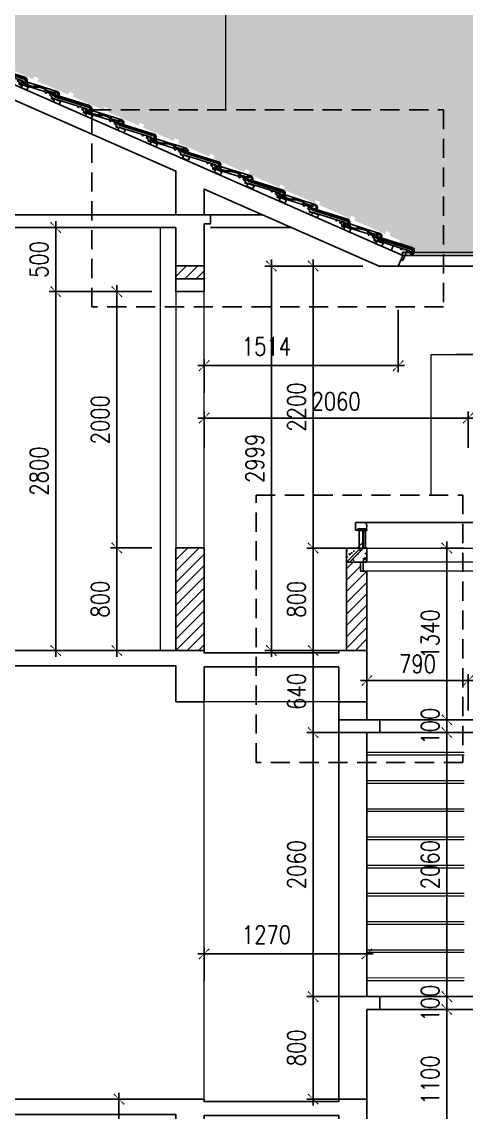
# Model space of a CAD drawing. Header units: millimetres. Extents: x -34806 to 662668, y 63228 to 99452.
# Drawn here: x 453486 to 456954, y 80691 to 89197 of the extents above; entities that cross this region are included whole.
import ezdxf

# ---------------------------------------------------------------- set-up
doc = ezdxf.new("R2010")
doc.units = ezdxf.units.MM
doc.header["$LTSCALE"] = 200
doc.header["$MEASUREMENT"] = 0
doc.header["$PDMODE"] = 3
doc.header["$PDSIZE"] = 50
doc.linetypes.add('DASHED2', pattern=[0.375, 0.25, -0.125])
doc.layers.get('0').update_dxf_attribs({"color": 95, "linetype": 'CONTINUOUS'})
doc.layers.get('DEFPOINTS').update_dxf_attribs({"linetype": 'CONTINUOUS'})
for name, color, linetype in [('DIM', 1, 'CONTINUOUS'), ('NET-THAY', 4, 'CONTINUOUS'), ('Net_Manh', 155, 'CONTINUOUS'), ('NOITHAT', 32, 'CONTINUOUS'), ('NT', 39, 'CONTINUOUS'), ('TPTA-Virtural', 253, 'CONTINUOUS'), ('TUONG', 2, 'CONTINUOUS')]:
    doc.layers.add(name, color=color, linetype=linetype)
doc.layers.add('hatch', color=251, linetype='CONTINUOUS', lineweight=5)
doc.layers.add('thay', color=7, linetype='CONTINUOUS', lineweight=18)
doc.styles.add('RomanS', font='romans.shx', dxfattribs={"width": 0.8})
doc.dimstyles.new('D1', dxfattribs={"dimtxt": 140, "dimasz": 80, "dimexe": 50, "dimexo": 0, "dimgap": 60, "dimtad": 1, "dimdec": 0, "dimzin": 0, "dimdsep": 46, "dimtxsty": 'RomanS', "dimblk1": 'ARCHTICK', "dimblk2": 'ARCHTICK', "dimsah": 1, "dimcen": 100, "dimdle": 50, "dimclrt": 7, "dimadec": 0, "dimazin": 0, "dimtfac": 0.005, "dimtdec": 0, "dimtix": 1, "dimtofl": 0, "dimtmove": 2, "dimatfit": 3, "dimldrblk": 'ARCHTICK', "dimfxl": 1, "dimtvp": 0.8, "dimtolj": 1, "dimtzin": 0, "dimarcsym": 0})
pattern_1 = [(45, (27762.84, -280937.32), (-44.194174, 44.194174), [])]

# ---------------------------------------------------------------- blocks, each defined once
blk = doc.blocks.new('_ArchTick')
at = {"layer": 'DIM', "color": 150}
blk.add_lwpolyline([(0.5, 0.5, 0.133, 0, 0), (0, 0, 0, 0.133, 0), (-0.5, -0.5, 0.133, 0.133, 0)], format="xyseb", dxfattribs=at)
blk = doc.blocks.new('*D663')
at = {"layer": 'DEFPOINTS', "color": 0}
for p in [(455759.4, 85091.8), (456179.1, 85091.8), (456179.1, 84292.3)]:
    blk.add_point(p, dxfattribs=at)
at = {"layer": 'DIM', "color": 0, "lineweight": -2}
for p, q in [((456179.1, 85091.8), (455709.4, 85091.8)), ((455759.4, 84242.3), (455759.4, 85141.8)), ((456179.1, 84292.3), (455709.4, 84292.3))]:
    blk.add_line(p, q, dxfattribs=at)
at = {"layer": 'DIM', "color": 0, "lineweight": -2, "xscale": 80, "yscale": 80, "zscale": 80}
for p, rotation in [((455759.4, 85091.8), 90), ((455759.4, 84292.3), 270)]:
    blk.add_blockref('_ArchTick', p, dxfattribs=dict(at, rotation=rotation))
at = {"layer": 'DIM', "color": 7, "insert": (455629.4, 84692), "char_height": 140, "attachment_point": 5, "rotation": 90, "style": 'RomanS'}
blk.add_mtext('\\A1;800', dxfattribs=at)
blk = doc.blocks.new('*D664')
at = {"layer": 'DEFPOINTS', "color": 0}
for p in [(455759.4, 87291.7), (456059.1, 87291.7), (455959.1, 85091.8)]:
    blk.add_point(p, dxfattribs=at)
at = {"layer": 'DIM', "color": 0, "lineweight": -2}
for p, q in [((456059.1, 87291.7), (455709.4, 87291.7)), ((455759.4, 85041.8), (455759.4, 87341.7)), ((455959.1, 85091.8), (455709.4, 85091.8))]:
    blk.add_line(p, q, dxfattribs=at)
at = {"layer": 'DIM', "color": 0, "lineweight": -2, "xscale": 80, "yscale": 80, "zscale": 80}
for p, rotation in [((455759.4, 87291.7), 90), ((455759.4, 85091.8), 270)]:
    blk.add_blockref('_ArchTick', p, dxfattribs=dict(at, rotation=rotation))
at = {"layer": 'DIM', "color": 7, "insert": (455629.4, 86191.8), "char_height": 140, "attachment_point": 5, "rotation": 90, "style": 'RomanS'}
blk.add_mtext('\\A1;2200', dxfattribs=at)
blk = doc.blocks.new('*D665')
at = {"layer": 'DEFPOINTS', "color": 0}
for p in [(455433.4, 87291.7), (456146.5, 87291.7), (456069.1, 84292.3)]:
    blk.add_point(p, dxfattribs=at)
at = {"layer": 'DIM', "color": 0, "lineweight": -2}
for p, q in [((456146.5, 87291.7), (455383.4, 87291.7)), ((455433.4, 84242.3), (455433.4, 87341.7)), ((456069.1, 84292.3), (455383.4, 84292.3))]:
    blk.add_line(p, q, dxfattribs=at)
at = {"layer": 'DIM', "color": 0, "lineweight": -2, "xscale": 80, "yscale": 80, "zscale": 80}
for p, rotation in [((455433.4, 87291.7), 90), ((455433.4, 84292.3), 270)]:
    blk.add_blockref('_ArchTick', p, dxfattribs=dict(at, rotation=rotation))
at = {"layer": 'DIM', "color": 7, "insert": (455303.4, 85792), "char_height": 140, "attachment_point": 5, "rotation": 90, "style": 'RomanS'}
blk.add_mtext('\\A1;2999', dxfattribs=at)
blk = doc.blocks.new('*D667')
at = {"layer": 'DEFPOINTS', "color": 0}
for p in [(455759.4, 81592.3), (455959.1, 81592.3), (455959.1, 80792.3)]:
    blk.add_point(p, dxfattribs=at)
at = {"layer": 'DIM', "color": 0, "lineweight": -2}
for p, q in [((455959.1, 81592.3), (455709.4, 81592.3)), ((455759.4, 80742.3), (455759.4, 81642.3)), ((455959.1, 80792.3), (455709.4, 80792.3))]:
    blk.add_line(p, q, dxfattribs=at)
at = {"layer": 'DIM', "color": 0, "lineweight": -2, "xscale": 80, "yscale": 80, "zscale": 80}
for p, rotation in [((455759.4, 81592.3), 90), ((455759.4, 80792.3), 270)]:
    blk.add_blockref('_ArchTick', p, dxfattribs=dict(at, rotation=rotation))
at = {"layer": 'DIM', "color": 7, "insert": (455629.4, 81192.3), "char_height": 140, "attachment_point": 5, "rotation": 90, "style": 'RomanS'}
blk.add_mtext('\\A1;800', dxfattribs=at)
blk = doc.blocks.new('*D668')
at = {"layer": 'DEFPOINTS', "color": 0}
for p in [(455759.4, 83652.3), (455959.1, 83652.3), (455959.1, 81592.3)]:
    blk.add_point(p, dxfattribs=at)
at = {"layer": 'DIM', "color": 0, "lineweight": -2}
for p, q in [((455959.1, 83652.3), (455709.4, 83652.3)), ((455759.4, 81542.3), (455759.4, 83702.3)), ((455959.1, 81592.3), (455709.4, 81592.3))]:
    blk.add_line(p, q, dxfattribs=at)
at = {"layer": 'DIM', "color": 0, "lineweight": -2, "xscale": 80, "yscale": 80, "zscale": 80}
for p, rotation in [((455759.4, 83652.3), 90), ((455759.4, 81592.3), 270)]:
    blk.add_blockref('_ArchTick', p, dxfattribs=dict(at, rotation=rotation))
at = {"layer": 'DIM', "color": 7, "insert": (455629.4, 82622.3), "char_height": 140, "attachment_point": 5, "rotation": 90, "style": 'RomanS'}
blk.add_mtext('\\A1;2060', dxfattribs=at)
blk = doc.blocks.new('*D670')
at = {"layer": 'DEFPOINTS', "color": 0}
for p in [(456179.1, 81925.5), (454909.1, 81714.6), (456179.1, 81664.6)]:
    blk.add_point(p, dxfattribs=at)
at = {"layer": 'DIM', "color": 0, "lineweight": -2}
for p, q in [((454859.1, 81925.5), (456229.1, 81925.5)), ((454909.1, 81714.6), (454909.1, 81975.5)), ((456179.1, 81664.6), (456179.1, 81975.5))]:
    blk.add_line(p, q, dxfattribs=at)
at = {"layer": 'DIM', "color": 0, "lineweight": -2, "xscale": 80, "yscale": 80, "zscale": 80, "rotation": 180}
blk.add_blockref('_ArchTick', (454909.1, 81925.5), dxfattribs=at)
at = {"layer": 'DIM', "color": 0, "lineweight": -2, "xscale": 80, "yscale": 80, "zscale": 80}
blk.add_blockref('_ArchTick', (456179.1, 81925.5), dxfattribs=at)
at = {"layer": 'DIM', "color": 7, "insert": (455395.4, 82075.5), "char_height": 140, "attachment_point": 5, "style": 'RomanS'}
blk.add_mtext('\\A1;1270', dxfattribs=at)
blk = doc.blocks.new('*D677')
at = {"layer": 'DEFPOINTS', "color": 0}
for p in [(454501.1, 87092.3), (453750.7, 84292.3), (454501.1, 84292.3)]:
    blk.add_point(p, dxfattribs=at)
at = {"layer": 'DIM', "color": 0, "lineweight": -2}
for p, q in [((453750.7, 87142.3), (453750.7, 84242.3)), ((454501.1, 87092.3), (453700.7, 87092.3)), ((454501.1, 84292.3), (453700.7, 84292.3))]:
    blk.add_line(p, q, dxfattribs=at)
at = {"layer": 'DIM', "color": 0, "lineweight": -2, "xscale": 80, "yscale": 80, "zscale": 80}
for p, rotation in [((453750.7, 87092.3), 90), ((453750.7, 84292.3), 270)]:
    blk.add_blockref('_ArchTick', p, dxfattribs=dict(at, rotation=rotation))
at = {"layer": 'DIM', "color": 7, "insert": (453620.7, 85692.3), "char_height": 140, "attachment_point": 5, "rotation": 90, "style": 'RomanS'}
blk.add_mtext('\\A1;2800', dxfattribs=at)
blk = doc.blocks.new('*D678')
at = {"layer": 'DEFPOINTS', "color": 0}
for p in [(454227.3, 85092.3), (454501.1, 85092.3), (454501.1, 84292.3)]:
    blk.add_point(p, dxfattribs=at)
at = {"layer": 'DIM', "color": 0, "lineweight": -2}
for p, q in [((454501.1, 85092.3), (454177.3, 85092.3)), ((454227.3, 84242.3), (454227.3, 85142.3)), ((454501.1, 84292.3), (454177.3, 84292.3))]:
    blk.add_line(p, q, dxfattribs=at)
at = {"layer": 'DIM', "color": 0, "lineweight": -2, "xscale": 80, "yscale": 80, "zscale": 80}
for p, rotation in [((454227.3, 85092.3), 90), ((454227.3, 84292.3), 270)]:
    blk.add_blockref('_ArchTick', p, dxfattribs=dict(at, rotation=rotation))
at = {"layer": 'DIM', "color": 7, "insert": (454097.3, 84692.3), "char_height": 140, "attachment_point": 5, "rotation": 90, "style": 'RomanS'}
blk.add_mtext('\\A1;800', dxfattribs=at)
blk = doc.blocks.new('*D679')
at = {"layer": 'DEFPOINTS', "color": 0}
for p in [(454227.3, 87092.3), (454501.1, 87092.3), (454501.1, 85092.3)]:
    blk.add_point(p, dxfattribs=at)
at = {"layer": 'DIM', "color": 0, "lineweight": -2}
for p, q in [((454227.3, 85042.3), (454227.3, 87142.3)), ((454501.1, 87092.3), (454177.3, 87092.3)), ((454501.1, 85092.3), (454177.3, 85092.3))]:
    blk.add_line(p, q, dxfattribs=at)
at = {"layer": 'DIM', "color": 0, "lineweight": -2, "xscale": 80, "yscale": 80, "zscale": 80}
for p, rotation in [((454227.3, 87092.3), 90), ((454227.3, 85092.3), 270)]:
    blk.add_blockref('_ArchTick', p, dxfattribs=dict(at, rotation=rotation))
at = {"layer": 'DIM', "color": 7, "insert": (454097.3, 86092.3), "char_height": 140, "attachment_point": 5, "rotation": 90, "style": 'RomanS'}
blk.add_mtext('\\A1;2000', dxfattribs=at)
blk = doc.blocks.new('*D680')
at = {"layer": 'DEFPOINTS', "color": 0}
for p in [(455759.4, 84292.3), (455959.1, 84292.3), (455959.1, 83652.3)]:
    blk.add_point(p, dxfattribs=at)
at = {"layer": 'DIM', "color": 0, "lineweight": -2}
for p, q in [((455759.4, 83602.3), (455759.4, 84342.3)), ((455959.1, 84292.3), (455709.4, 84292.3)), ((455959.1, 83652.3), (455709.4, 83652.3))]:
    blk.add_line(p, q, dxfattribs=at)
at = {"layer": 'DIM', "color": 0, "lineweight": -2, "xscale": 80, "yscale": 80, "zscale": 80}
for p, rotation in [((455759.4, 84292.3), 90), ((455759.4, 83652.3), 270)]:
    blk.add_blockref('_ArchTick', p, dxfattribs=dict(at, rotation=rotation))
at = {"layer": 'DIM', "color": 7, "insert": (455629.4, 83972.3), "char_height": 140, "attachment_point": 5, "rotation": 90, "style": 'RomanS'}
blk.add_mtext('\\A1;640', dxfattribs=at)
blk = doc.blocks.new('*D683')
at = {"layer": 'DEFPOINTS', "color": 0}
for p in [(454244.4, 80792.3), (454749.1, 80792.3), (454749.1, 79892.4)]:
    blk.add_point(p, dxfattribs=at)
at = {"layer": 'DIM', "color": 0, "lineweight": -2}
for p, q in [((454244.4, 79842.4), (454244.4, 80842.3)), ((454749.1, 80792.3), (454194.4, 80792.3)), ((454749.1, 79892.4), (454194.4, 79892.4))]:
    blk.add_line(p, q, dxfattribs=at)
at = {"layer": 'DIM', "color": 0, "lineweight": -2, "xscale": 80, "yscale": 80, "zscale": 80}
for p, rotation in [((454244.4, 80792.3), 90), ((454244.4, 79892.4), 270)]:
    blk.add_blockref('_ArchTick', p, dxfattribs=dict(at, rotation=rotation))
at = {"layer": 'DIM', "color": 7, "insert": (454114.4, 80342.3), "char_height": 140, "attachment_point": 5, "rotation": 90, "style": 'RomanS'}
blk.add_mtext('\\A1;900', dxfattribs=at)
blk = doc.blocks.new('*D690')
at = {"layer": 'DEFPOINTS', "color": 0}
for p in [(456968.8, 84058.2), (456179.1, 83824.9), (456968.8, 83824.9)]:
    blk.add_point(p, dxfattribs=at)
at = {"layer": 'DIM', "color": 0, "lineweight": -2}
for p, q in [((456129.1, 84058.2), (457018.8, 84058.2)), ((456179.1, 83824.9), (456179.1, 84108.2)), ((456968.8, 83824.9), (456968.8, 84108.2))]:
    blk.add_line(p, q, dxfattribs=at)
at = {"layer": 'DIM', "color": 0, "lineweight": -2, "xscale": 80, "yscale": 80, "zscale": 80, "rotation": 180}
blk.add_blockref('_ArchTick', (456179.1, 84058.2), dxfattribs=at)
at = {"layer": 'DIM', "color": 0, "lineweight": -2, "xscale": 80, "yscale": 80, "zscale": 80}
blk.add_blockref('_ArchTick', (456968.8, 84058.2), dxfattribs=at)
at = {"layer": 'DIM', "color": 7, "insert": (456573.9, 84188.2), "char_height": 140, "attachment_point": 5, "style": 'RomanS'}
blk.add_mtext('\\A1;790', dxfattribs=at)
blk = doc.blocks.new('*D691')
at = {"layer": 'DEFPOINTS', "color": 0}
for p in [(459818.8, 84058.2), (456968.8, 83824.9), (459818.8, 83824.9)]:
    blk.add_point(p, dxfattribs=at)
at = {"layer": 'DIM', "color": 0, "lineweight": -2}
for p, q in [((456918.8, 84058.2), (459868.8, 84058.2)), ((456968.8, 83824.9), (456968.8, 84108.2)), ((459818.8, 83824.9), (459818.8, 84108.2))]:
    blk.add_line(p, q, dxfattribs=at)
at = {"layer": 'DIM', "color": 0, "lineweight": -2, "xscale": 80, "yscale": 80, "zscale": 80, "rotation": 180}
blk.add_blockref('_ArchTick', (456968.8, 84058.2), dxfattribs=at)
at = {"layer": 'DIM', "color": 0, "lineweight": -2, "xscale": 80, "yscale": 80, "zscale": 80}
blk.add_blockref('_ArchTick', (459818.8, 84058.2), dxfattribs=at)
at = {"layer": 'DIM', "color": 7, "insert": (458393.8, 84188.2), "char_height": 140, "attachment_point": 5, "style": 'RomanS'}
blk.add_mtext('\\A1;2850', dxfattribs=at)
blk = doc.blocks.new('*D694')
at = {"layer": 'DEFPOINTS', "color": 0}
for p in [(456802.6, 83752.3), (456938.7, 83752.3), (456938.7, 83652.3)]:
    blk.add_point(p, dxfattribs=at)
at = {"layer": 'DIM', "color": 0, "lineweight": -2}
for p, q in [((456802.6, 83752.3), (456802.6, 83832.3)), ((456938.7, 83752.3), (456752.6, 83752.3)), ((456938.7, 83652.3), (456752.6, 83652.3)), ((456802.6, 83652.3), (456802.6, 83572.3))]:
    blk.add_line(p, q, dxfattribs=at)
at = {"layer": 'DIM', "color": 0, "lineweight": -2, "xscale": 80, "yscale": 80, "zscale": 80}
for p, rotation in [((456802.6, 83752.3), 270), ((456802.6, 83652.3), 90)]:
    blk.add_blockref('_ArchTick', p, dxfattribs=dict(at, rotation=rotation))
at = {"layer": 'DIM', "color": 7, "insert": (456672.6, 83702.3), "char_height": 140, "attachment_point": 5, "rotation": 90, "style": 'RomanS'}
blk.add_mtext('\\A1;100', dxfattribs=at)
blk = doc.blocks.new('*D695')
at = {"layer": 'DEFPOINTS', "color": 0}
for p in [(456802.6, 85091.8), (456938.7, 85091.8), (456938.7, 83752.3)]:
    blk.add_point(p, dxfattribs=at)
at = {"layer": 'DIM', "color": 0, "lineweight": -2}
for p, q in [((456938.7, 85091.8), (456752.6, 85091.8)), ((456802.6, 83702.3), (456802.6, 85141.8)), ((456938.7, 83752.3), (456752.6, 83752.3))]:
    blk.add_line(p, q, dxfattribs=at)
at = {"layer": 'DIM', "color": 0, "lineweight": -2, "xscale": 80, "yscale": 80, "zscale": 80}
for p, rotation in [((456802.6, 85091.8), 90), ((456802.6, 83752.3), 270)]:
    blk.add_blockref('_ArchTick', p, dxfattribs=dict(at, rotation=rotation))
at = {"layer": 'DIM', "color": 7, "insert": (456672.6, 84422), "char_height": 140, "attachment_point": 5, "rotation": 90, "style": 'RomanS'}
blk.add_mtext('\\A1;1340', dxfattribs=at)
blk = doc.blocks.new('*D696')
at = {"layer": 'DEFPOINTS', "color": 0}
for p in [(456938.7, 83652.3), (456802.6, 81592.3), (456938.8, 81592.3)]:
    blk.add_point(p, dxfattribs=at)
at = {"layer": 'DIM', "color": 0, "lineweight": -2}
for p, q in [((456938.7, 83652.3), (456752.6, 83652.3)), ((456802.6, 83702.3), (456802.6, 81542.3)), ((456938.8, 81592.3), (456752.6, 81592.3))]:
    blk.add_line(p, q, dxfattribs=at)
at = {"layer": 'DIM', "color": 0, "lineweight": -2, "xscale": 80, "yscale": 80, "zscale": 80}
for p, rotation in [((456802.6, 83652.3), 90), ((456802.6, 81592.3), 270)]:
    blk.add_blockref('_ArchTick', p, dxfattribs=dict(at, rotation=rotation))
at = {"layer": 'DIM', "color": 7, "insert": (456672.6, 82622.3), "char_height": 140, "attachment_point": 5, "rotation": 90, "style": 'RomanS'}
blk.add_mtext('\\A1;2060', dxfattribs=at)
blk = doc.blocks.new('*D697')
at = {"layer": 'DEFPOINTS', "color": 0}
for p in [(456938.8, 81592.3), (456802.6, 81492.3), (456938.8, 81492.3)]:
    blk.add_point(p, dxfattribs=at)
at = {"layer": 'DIM', "color": 0, "lineweight": -2}
for p, q in [((456802.6, 81592.3), (456802.6, 81672.3)), ((456938.8, 81592.3), (456752.6, 81592.3)), ((456938.8, 81492.3), (456752.6, 81492.3)), ((456802.6, 81492.3), (456802.6, 81412.3))]:
    blk.add_line(p, q, dxfattribs=at)
at = {"layer": 'DIM', "color": 0, "lineweight": -2, "xscale": 80, "yscale": 80, "zscale": 80}
for p, rotation in [((456802.6, 81592.3), 270), ((456802.6, 81492.3), 90)]:
    blk.add_blockref('_ArchTick', p, dxfattribs=dict(at, rotation=rotation))
at = {"layer": 'DIM', "color": 7, "insert": (456672.6, 81542.3), "char_height": 140, "attachment_point": 5, "rotation": 90, "style": 'RomanS'}
blk.add_mtext('\\A1;100', dxfattribs=at)
blk = doc.blocks.new('*D698')
at = {"layer": 'DEFPOINTS', "color": 0}
for p in [(456938.8, 81492.3), (456802.6, 80392.3), (456938.8, 80392.3)]:
    blk.add_point(p, dxfattribs=at)
at = {"layer": 'DIM', "color": 0, "lineweight": -2}
for p, q in [((456938.8, 81492.3), (456752.6, 81492.3)), ((456802.6, 81542.3), (456802.6, 80342.3)), ((456938.8, 80392.3), (456752.6, 80392.3))]:
    blk.add_line(p, q, dxfattribs=at)
at = {"layer": 'DIM', "color": 0, "lineweight": -2, "xscale": 80, "yscale": 80, "zscale": 80}
for p, rotation in [((456802.6, 81492.3), 90), ((456802.6, 80392.3), 270)]:
    blk.add_blockref('_ArchTick', p, dxfattribs=dict(at, rotation=rotation))
at = {"layer": 'DIM', "color": 7, "insert": (456672.6, 80942.3), "char_height": 140, "attachment_point": 5, "rotation": 90, "style": 'RomanS'}
blk.add_mtext('\\A1;1100', dxfattribs=at)
blk = doc.blocks.new('*D699')
at = {"layer": 'DEFPOINTS', "color": 0}
for p in [(456968.8, 86106.3), (454909.1, 85873.1), (456968.8, 85873.1)]:
    blk.add_point(p, dxfattribs=at)
at = {"layer": 'DIM', "color": 0, "lineweight": -2}
for p, q in [((454859.1, 86106.3), (457018.8, 86106.3)), ((454909.1, 85873.1), (454909.1, 86156.3)), ((456968.8, 85873.1), (456968.8, 86156.3))]:
    blk.add_line(p, q, dxfattribs=at)
at = {"layer": 'DIM', "color": 0, "lineweight": -2, "xscale": 80, "yscale": 80, "zscale": 80, "rotation": 180}
blk.add_blockref('_ArchTick', (454909.1, 86106.3), dxfattribs=at)
at = {"layer": 'DIM', "color": 0, "lineweight": -2, "xscale": 80, "yscale": 80, "zscale": 80}
blk.add_blockref('_ArchTick', (456968.8, 86106.3), dxfattribs=at)
at = {"layer": 'DIM', "color": 7, "insert": (455938.9, 86236.3), "char_height": 140, "attachment_point": 5, "style": 'RomanS'}
blk.add_mtext('\\A1;2060', dxfattribs=at)
blk = doc.blocks.new('*D700')
at = {"layer": 'DEFPOINTS', "color": 0}
for p in [(459818.8, 86106.3), (456968.8, 85873.1), (459818.8, 85873.1)]:
    blk.add_point(p, dxfattribs=at)
at = {"layer": 'DIM', "color": 0, "lineweight": -2}
for p, q in [((456918.8, 86106.3), (459868.8, 86106.3)), ((456968.8, 85873.1), (456968.8, 86156.3)), ((459818.8, 85873.1), (459818.8, 86156.3))]:
    blk.add_line(p, q, dxfattribs=at)
at = {"layer": 'DIM', "color": 0, "lineweight": -2, "xscale": 80, "yscale": 80, "zscale": 80, "rotation": 180}
blk.add_blockref('_ArchTick', (456968.8, 86106.3), dxfattribs=at)
at = {"layer": 'DIM', "color": 0, "lineweight": -2, "xscale": 80, "yscale": 80, "zscale": 80}
blk.add_blockref('_ArchTick', (459818.8, 86106.3), dxfattribs=at)
at = {"layer": 'DIM', "color": 7, "insert": (458393.8, 86236.3), "char_height": 140, "attachment_point": 5, "style": 'RomanS'}
blk.add_mtext('\\A1;2850', dxfattribs=at)
blk = doc.blocks.new('*D811')
at = {"layer": 'DEFPOINTS', "color": 0}
for p in [(453750.7, 87592.3), (454501.1, 87592.3), (454501.1, 87092.3)]:
    blk.add_point(p, dxfattribs=at)
at = {"layer": 'DIM', "color": 0, "lineweight": -2}
for p, q in [((453750.7, 87042.3), (453750.7, 87642.3)), ((454501.1, 87592.3), (453700.7, 87592.3)), ((454501.1, 87092.3), (453700.7, 87092.3))]:
    blk.add_line(p, q, dxfattribs=at)
at = {"layer": 'DIM', "color": 0, "lineweight": -2, "xscale": 80, "yscale": 80, "zscale": 80}
for p, rotation in [((453750.7, 87592.3), 90), ((453750.7, 87092.3), 270)]:
    blk.add_blockref('_ArchTick', p, dxfattribs=dict(at, rotation=rotation))
at = {"layer": 'DIM', "color": 7, "insert": (453620.7, 87342.3), "char_height": 140, "attachment_point": 5, "rotation": 90, "style": 'RomanS'}
blk.add_mtext('\\A1;500', dxfattribs=at)
blk = doc.blocks.new('ngoi-tay')
at = {"color": 34}
for p, q in [((-73580.4, 12594.2), (-73845.5, 12489.9)), ((-73597.3, 12599.4), (-73608.5, 12595)), ((-73602.9, 12594), (-73550.8, 12614.5)), ((-73546, 12602.4), (-73550.8, 12614.5)), ((-73621.3, 12588.9), (-73849.2, 12499.2)), ((-73583.3, 12587.7), (-73844.9, 12484.8)), ((-73825.9, 12476.1), (-73580.6, 12572.7)), ((-73567.3, 12580), (-73559.9, 12582.9)), ((-73862.5, 12467.1), (-73863.4, 12466.7)), ((-73857.2, 12450.9), (-73863.4, 12466.7)), ((-73856.3, 12451.3), (-73862.5, 12467.1)), ((-73856.1, 12451.4), (-73858.6, 12483.5)), ((-73856.1, 12451.4), (-73857.2, 12450.9)), ((-73857.2, 12450.9), (-73855.4, 12446.3)), ((-73851.5, 12444.6), (-73846.8, 12446.4)), ((-73845.7, 12449), (-73848.6, 12484.7)), ((-74003.1, 12405.6), (-74092.4, 12370.4)), ((-74060.2, 12364.8), (-74012.7, 12383.5)), ((-74001.4, 12374), (-73903.7, 12412.4))]:
    blk.add_line(p, q, dxfattribs=at)
at = {"color": 9}
blk.add_line((-73902.7, 12423.6), (-73819, 12456.5), dxfattribs=at)
at = {"color": 34}
for points in [[(-73855.4, 12494.6), (-73602.9, 12594, 0.414214), (-73602.4, 12595.3, -0.414214), (-73601.8, 12596.6)], [(-73570.6, 12609.9), (-73597.4, 12599.4, 1)], [(-73559.9, 12582.9), (-73557.7, 12577.4, -0.414214), (-73559.4, 12573.5), (-73573.4, 12568, -0.300021), (-73576.6, 12568.7), (-73580.6, 12572.7)], [(-73568.5, 12577.4), (-73568.5, 12572, -0.31059), (-73570.6, 12569.1, -1.592487)], [(-73846.9, 12446.4), (-73834.2, 12451.4, 0.306678), (-73831, 12456), (-73829, 12471.5, -0.306678), (-73825.9, 12476.1)], [(-73845.7, 12449, -0.25674), (-73829.3, 12469.6)], [(-73802.1, 12454.6), (-73799.9, 12449, -0.414214), (-73801.6, 12445.1), (-73815.6, 12439.6, -0.300021), (-73818.8, 12440.3), (-73822.7, 12444.3)]]:
    blk.add_lwpolyline(points, format="xyb", dxfattribs=at)
for points in [[(-73552.5, 12616), (-73601.8, 12596.6)], [(-73597.3, 12599.4), (-73570.6, 12609.9)], [(-73570.1, 12609), (-73566.5, 12599.7), (-73580.4, 12594.2), (-73583.3, 12587.7)], [(-73863.5, 12460.5), (-73965.9, 12420.2)], [(-73868.2, 12458.7), (-73863.6, 12438.9)], [(-73798.4, 12486.1), (-73828.1, 12474.4)]]:
    blk.add_lwpolyline(points, dxfattribs=at)
at = {"color": 9}
for points in [[(-73614.6, 12526.3), (-73626.3, 12548.4), (-73582.2, 12571.8), (-73570.4, 12549.7)], [(-73857.6, 12397.5), (-73869.3, 12419.6), (-73825.1, 12443), (-73813.4, 12420.9)]]:
    blk.add_lwpolyline(points, close=True, dxfattribs=at)
for points in [[(-74014.4, 12379.6), (-74003.1, 12405.6), (-73965.9, 12420.2, -0.162278), (-73902.7, 12423.6, -3.222119)], [(-73990.1, 12399.9), (-73962.2, 12410.9, -0.176175), (-73903.7, 12412.4), (-73810.7, 12449, -0.414214), (-73809.5, 12451.6), (-73802.1, 12454.6, -0.327197), (-73788.2, 12474), (-73791.2, 12481.4), (-73792.1, 12481.1), (-73794.6, 12487.6), (-73798.4, 12486.1, 0.414214), (-73801.2, 12479.6, -1), (-73805.8, 12477.8, 0.783018), (-73815.5, 12476.5), (-73819, 12456.5)], [(-74056.3, 12363.2, 0.03122), (-74077.6, 12370.9, 0.652394), (-74104.7, 12338.7), (-74105.6, 12338.4), (-74103.8, 12333.7, -0.414214), (-74102.5, 12333.1, 0.414214), (-74099.9, 12332), (-74095.2, 12333.8, 0.414214), (-74094.1, 12336.4), (-74096.6, 12345.4, -0.58715), (-74080.4, 12361.3, -0.037186), (-74056.5, 12352.3), (-74015.4, 12368.5, -0.414214), (-74008.9, 12365.7, 0.414214), (-74002.4, 12362.8, 0.414214), (-73999.6, 12369.3, -0.162278), (-74000.4, 12385.1), (-73997.6, 12391.6, -0.162278), (-73990.1, 12399.9)]]:
    blk.add_lwpolyline(points, format="xyb", dxfattribs=at)
blk.add_lwpolyline([(-74014.4, 12379.6), (-74056.3, 12363.2)], dxfattribs=at)
at = {"color": 34}
for centre, radius, start, end in [((-73539.7, 12583.2), 20.2, 108.26515, 180.73683), ((-73566.6, 12578.2), 2, 111.47712, 201.47712), ((-73841.9, 12477.2), 23, 114.33079, 206.11049), ((-73843.7, 12485.3), 15, 111.47712, 186.73356), ((-73855, 12445.3), 1, 21.47712, 111.47712), ((-73852.2, 12446.4), 2, 201.47712, 291.47712), ((-73843.7, 12485.3), 5, 111.47712, 186.73356), ((-73843.1, 12480.1), 5, 111.47712, 186.73356), ((-73847.6, 12448.3), 2, 291.47712, 21.47712), ((-73771.4, 12492.2), 5, 21.47712, 111.47712), ((-73762.1, 12495.9), 5, 201.47712, 291.47712), ((-73762.1, 12495.9), 5, 291.47712, 21.47712), ((-73734.1, 12506.9), 25, 189.94016, 201.47712)]:
    blk.add_arc(centre, radius, start, end, dxfattribs=at)
blk = doc.blocks.new('*D85')
at = {"layer": 'DEFPOINTS', "color": 0}
for p in [(456423.3, 86949.6), (456423.3, 86514.9), (454909.1, 86304)]:
    blk.add_point(p, dxfattribs=at)
at = {"layer": 'DIM', "color": 0, "lineweight": -2}
for p, q in [((456423.3, 86949.6), (456423.3, 86464.9)), ((454859.1, 86514.9), (456473.3, 86514.9)), ((454909.1, 86304), (454909.1, 86564.9))]:
    blk.add_line(p, q, dxfattribs=at)
at = {"layer": 'DIM', "color": 0, "lineweight": -2, "xscale": 80, "yscale": 80, "zscale": 80, "rotation": 180}
blk.add_blockref('_ArchTick', (454909.1, 86514.9), dxfattribs=at)
at = {"layer": 'DIM', "color": 0, "lineweight": -2, "xscale": 80, "yscale": 80, "zscale": 80}
blk.add_blockref('_ArchTick', (456423.3, 86514.9), dxfattribs=at)
at = {"layer": 'DIM', "color": 7, "insert": (455395.4, 86664.9), "char_height": 140, "attachment_point": 5, "style": 'RomanS'}
blk.add_mtext('\\A1;1514', dxfattribs=at)

msp = doc.modelspace()

# ---------------------------------------------------------------- hatches: boundary and pattern name
at = {"layer": 'Net_Manh'}
h = msp.add_hatch(dxfattribs=at)
h.set_pattern_fill('ANSI31', color=256, scale=500, style=0)
h.set_pattern_definition(pattern_1)
h.paths.add_polyline_path([(454909.1, 87293), (454689.1, 87293), (454689.1, 87192.3), (454909.1, 87192.3)])
h = msp.add_hatch(dxfattribs=at)
h.set_pattern_fill('ANSI31', color=256, scale=500, style=0)
h.set_pattern_definition(pattern_1)
h.paths.add_polyline_path([(454909.1, 85092.3), (454689.1, 85092.3), (454689.1, 84292.3), (454909.1, 84292.3)])
h = msp.add_hatch(dxfattribs=at)
h.set_pattern_fill('BT-01', color=256, scale=20, style=0, pattern_type=2)
h.set_pattern_definition([(50, (14398.44, -279970.07), (143.452037, -12.550427), [15, -165]), (355, (14398.44, -279970.07), (-27.750267, 150.438427), [12, -132]), (100.4514, (14410.39, -279971.12), (115.701876, 137.88791), [12.748038, -140.228422]), (46.1842, (14398.44, -279930.07), (213.44821, -33.103803), [22.5, -247.5]), (96.6356, (14416.22, -279932.83), (186.93254, 194.823574), [19.12206, -210.3426]), (351.1842, (14398.44, -279930.07), (186.93239, 194.82372), [18, -198]), (21, (14418.44, -279940.07), (119.38141, -80.523778), [15, -165]), (326, (14418.44, -279940.07), (48.663066, 145.03001), [12, -132]), (71.4514, (14428.38, -279946.78), (168.044526, 64.5061), [12.748038, -140.228422]), (37.5, (14398.435, -279970.07), (2.431971, 66.5787708), [0, -130.4, 0, -134, 0, -132.5]), (7.5, (14398.435, -279970.07), (52.6139075, 78.882342), [0, -76.4, 0, -127.4, 0, -50.5]), (327.5, (14353.835, -279970.07), (106.764487, -4.5109743), [0, -50, 0, -156, 0, -207]), (317.5, (14333.84, -279970.07), (116.637234, 20.020996), [0, -65, 0, -103.6, 0, -147]), (45, (14398.435, -279970.07), (-60.104076, 60.104076), []), (45, (14398.435, -279945.57), (-60.104076, 60.104076), [])])
h.paths.add_polyline_path([(456179.1, 84981.8), (456179.1, 85091.8), (456019.1, 85091.8), (456019.1, 84981.8)])
h = msp.add_hatch(dxfattribs=at)
h.set_pattern_fill('ANSI31', color=256, scale=500, style=0)
h.set_pattern_definition([(45, (14398.435, -279970.07), (-44.194174, 44.194174), [])])
h.paths.add_polyline_path([(456019.1, 84292.3), (456179.1, 84292.3), (456179.1, 84911.8), (456129.1, 84911.8), (456129.1, 84981.8), (456019.1, 84981.8)])
at = {"layer": 'NOITHAT'}
h = msp.add_hatch(dxfattribs=at)
h.set_pattern_fill('AR-RSHKE', color=256, scale=15, style=0)
h.set_pattern_definition([(0, (208662.3, -114144.68), (382.5, 180), [90, -75, 105, -45, 135, -60]), (0, (208752.3, -114137.18), (382.5, 180), [75, -285, 60, -90]), (0, (208932.3, -114155.93), (382.5, 180), [45, -465]), (90, (208662.3, -114144.68), (-127.5, 180), [172.5, -547.5]), (90, (208752.3, -114144.68), (-127.5, 180), [168.75, -551.25]), (90, (208827.3, -114144.68), (-127.5, 180), [157.5, -562.5]), (90, (208932.3, -114155.93), (-127.5, 180), [172.5, -547.5]), (90, (208977.3, -114155.93), (-127.5, 180), [172.5, -547.5]), (90, (209112.3, -114144.68), (-127.5, 180), [165, -555])])
h.paths.add_polyline_path([(462074.3, 88634.3), (462082.7, 88634.3), (462082.7, 88897.3), (462074.3, 88897.3), (462074.3, 88934.3), (462082.7, 88934.3), (462082.7, 89197.3), (462074.3, 89197.3), (462074.3, 89234.3), (462082.7, 89234.3), (462082.7, 89497.3), (451960.7, 89497.3), (451946.3, 89464.4), (452200.7, 89352.6), (452210.7, 89375.2), (452244.6, 89360.3), (452234.7, 89337.7), (452475.4, 89231.9), (452485.3, 89254.5), (452519.2, 89239.6), (452509.3, 89217), (452750, 89111.2), (452760, 89133.8), (452793.9, 89118.9), (452784, 89096.3), (453024.7, 88990.5), (453034.6, 89013.2), (453068.5, 88998.2), (453058.6, 88975.6), (453299.3, 88869.8), (453309.3, 88892.5), (453343.2, 88877.6), (453333.3, 88854.9), (453574, 88749.2), (453583.9, 88771.8), (453617.8, 88756.9), (453607.9, 88734.3), (453848.6, 88628.5), (453858.6, 88651.1), (453892.5, 88636.2), (453882.6, 88613.6), (454123.3, 88507.8), (454133.2, 88530.4), (454167.2, 88515.5), (454157.2, 88492.9), (454397.9, 88387.1), (454407.9, 88409.7), (454441.8, 88394.8), (454431.9, 88372.2), (454672.6, 88266.4), (454682.5, 88289), (454716.5, 88274.1), (454706.5, 88251.5), (454947.3, 88145.7), (454957.2, 88168.3), (454991.1, 88153.4), (454981.2, 88130.8), (455221.9, 88025), (455231.8, 88047.6), (455265.8, 88032.7), (455255.8, 88010.1), (455496.6, 87904.3), (455506.5, 87926.9), (455540.4, 87912), (455530.5, 87889.4), (455771.2, 87783.6), (455781.1, 87806.2), (455815.1, 87791.3), (455805.1, 87768.7), (456045.9, 87662.9), (456055.8, 87685.6), (456089.7, 87670.6), (456079.8, 87648), (456320.5, 87542.2), (456330.5, 87564.9), (456364.4, 87550), (456354.4, 87527.3), (456431.6, 87493.5), (456454.1, 87397.3), (462074.3, 87397.3), (462074.3, 87434.3), (462082.7, 87434.3), (462082.7, 87697.3), (462074.3, 87697.3), (462074.3, 87734.3), (462082.7, 87734.3), (462082.7, 87997.3), (462074.3, 87997.3), (462074.3, 88034.3), (462082.7, 88034.3), (462082.7, 88297.3), (462074.3, 88297.3), (462074.3, 88334.3), (462082.7, 88334.3), (462082.7, 88597.3), (462074.3, 88597.3)])

# ---------------------------------------------------------------- linework, layer by layer
for p, q in [((454959.1, 87692.1), (455363.8, 87692.1)), ((454959.1, 87592.1), (455591.1, 87592.1)), ((456383.9, 87450.6), (456367.9, 87414.2))]:
    msp.add_line(p, q)
at = {"color": 34}
for p, q in [((456221.5, 87517), (456225.4, 87529.4)), ((456278.8, 87512.7), (456225.4, 87529.4)), ((456244.3, 87496.2), (456236.7, 87498.6)), ((456256.4, 87511.3), (456528.3, 87426.5)), ((456509.7, 87411.3), (456258.1, 87489.9)), ((456259.7, 87505.1), (456528.1, 87421.3)), ((456272.9, 87517.7), (456284.3, 87514.1)), ((456297.6, 87509), (456531.3, 87436)), ((456531.4, 87385.7), (456531.8, 87421.5)), ((456537.5, 87381.7), (456532.8, 87383.2)), ((456542.8, 87388.4), (456541.3, 87383.6)), ((456541.6, 87388.8), (456541.8, 87421)), ((456541.6, 87388.8), (456542.8, 87388.4)), ((456541.8, 87388.7), (456546.9, 87404.9)), ((456542.8, 87388.4), (456547.8, 87404.6)), ((456546.9, 87404.9), (456547.8, 87404.6))]:
    msp.add_line(p, q, dxfattribs=at)
for points in [[(456226.9, 87531), (456277.5, 87515.2)], [(456245.1, 87525.3), (456242.1, 87515.8), (456256.4, 87511.3), (456259.7, 87505.1)], [(456272.9, 87517.7), (456245.4, 87526.3)], [(456481.6, 87419.3), (456512.1, 87409.7)]]:
    msp.add_lwpolyline(points, dxfattribs=at)
for points in [[(456236.7, 87498.6), (456234.9, 87492.9, 0.414214), (456236.9, 87489.1), (456251.2, 87484.7, 0.300021), (456254.4, 87485.6), (456258.1, 87489.9)], [(456245.4, 87526.3), (456272.9, 87517.7, -1)], [(456245.7, 87493.7), (456246.1, 87488.4, 0.31059), (456248.3, 87485.6, 1.592487)], [(456537.8, 87431.9), (456278.8, 87512.7, -0.414214), (456278.2, 87514, 0.414214), (456277.5, 87515.2)], [(456532.8, 87383.2), (456519.8, 87387.2, -0.306678), (456516.3, 87391.6), (456513.2, 87406.9, 0.306678), (456509.7, 87411.3)], [(456531.4, 87385.7, 0.25674), (456513.6, 87405)]]:
    msp.add_lwpolyline(points, format="xyb", dxfattribs=at)
at = {"color": 9}
msp.add_lwpolyline([(456295.4, 87446.1), (456305.5, 87469), (456259.7, 87489.1), (456249.6, 87466.3)], close=True, dxfattribs=at)
msp.add_lwpolyline([(456496.8, 87414.5), (456459, 87335.7), (456445.3, 87341.7)])
at = {"color": 34}
for centre, radius, start, end in [((456216.6, 87497.4), 20.2, 3.4069, 75.87858), ((456243.8, 87494.3), 2, 342.66661, 72.66661), ((456444.6, 87426.4), 5, 162.66661, 252.66661), ((456416, 87435.3), 25, 342.66661, 354.20356), ((456444.6, 87426.4), 5, 252.66661, 342.66661), ((456454.2, 87423.4), 5, 72.66661, 162.66661), ((456526.6, 87416.5), 5, 357.41017, 72.66661), ((456526.8, 87421.7), 5, 357.41017, 72.66661), ((456526.8, 87421.7), 15, 357.41017, 72.66661), ((456533.4, 87385.1), 2, 162.66661, 252.66661), ((456525.6, 87413.5), 23, 338.03324, 69.81294), ((456538.1, 87383.6), 2, 252.66661, 342.66661), ((456541, 87382.7), 1, 72.66661, 162.66661)]:
    msp.add_arc(centre, radius, start, end, dxfattribs=at)
at = {"layer": 'DEFPOINTS', "linetype": 'DASHED2', "ltscale": 3}
for points in [[(456777.3, 86972.7), (454033.4, 86972.7), (454033.4, 88509.8), (456777.3, 88509.8)], [(456928.1, 83419.5), (455314.3, 83419.5), (455314.3, 85505.2), (456928.1, 85505.2)]]:
    msp.add_lwpolyline(points, close=True, dxfattribs=at)
at = {"layer": 'hatch'}
for p, q in [((454689.1, 87092.3), (454689.1, 85092.3)), ((454909.1, 85092.3), (454909.1, 87092.3)), ((456079.1, 85091.8), (462179.1, 85091.8)), ((462149.1, 84982.3), (456179.1, 84982.3)), ((462149.1, 84912.3), (456179.1, 84912.3)), ((456179.1, 83498.3), (456938.8, 83498.3)), ((456179.1, 83478.3), (456938.8, 83478.3)), ((456179.1, 83278.3), (456938.8, 83278.3)), ((456179.1, 83258.3), (456938.8, 83258.3)), ((456179.1, 83058.3), (456938.8, 83058.3)), ((456179.1, 83038.3), (456938.8, 83038.3)), ((456179.1, 82838.3), (456938.8, 82838.3)), ((456179.1, 82818.3), (456938.8, 82818.3)), ((456179.1, 82618.3), (456938.8, 82618.3)), ((456179.1, 82598.3), (456938.8, 82598.3)), ((456179.1, 82398.3), (456938.8, 82398.3)), ((456179.1, 82378.3), (456938.8, 82378.3)), ((456179.1, 82178.3), (456938.8, 82178.3)), ((456179.1, 82158.3), (456938.8, 82158.3)), ((456179.1, 81958.3), (456938.8, 81958.3)), ((456179.1, 81938.3), (456938.8, 81938.3)), ((456179.1, 81738.4), (456938.8, 81740.9)), ((456179.1, 81718.3), (456938.8, 81718.3))]:
    msp.add_line(p, q, dxfattribs=at)
at = {"layer": 'NET-THAY'}
msp.add_line((455959.1, 83652.3), (455959.1, 81592.3), dxfattribs=at)
msp.add_lwpolyline([(456179.1, 83652.3), (456179.1, 81592.3)], dxfattribs=at)
at = {"layer": 'NOITHAT'}
msp.add_line((456399.1, 87291.7), (462149.1, 87291.7), dxfattribs=at)
msp.add_lwpolyline([(456454, 87397.7), (462149.1, 87397.3), (462149.1, 87374), (456459.5, 87374)], close=True, dxfattribs=at)
at = {"layer": 'thay'}
for p, q in [((458052.1, 86600.8), (456871.7, 86600.8)), ((455959.1, 85091.8), (456179.1, 85091.8)), ((456179.1, 84981.8), (456179.1, 85091.8)), ((456149.1, 84912.3), (456149.1, 84982.3)), ((456149.1, 84911.8), (456149.1, 84981.8)), ((456179.1, 83751.3), (456179.1, 84912.3)), ((455959.1, 83892.3), (454909.1, 83892.3)), ((454909.1, 80792.3), (454909.1, 83892.3)), ((456179.1, 83751.3), (456179.1, 83792.3)), ((456279.1, 81592.3), (456279.1, 81492.3)), ((456179.1, 81492.3), (456179.1, 80792.3)), ((456179.1, 80392.3), (456179.1, 81492.3))]:
    msp.add_line(p, q, dxfattribs=at)
for points in [[(455079.4, 88509.8), (455079.4, 90241.6), (456103, 90241.6)], [(454569.1, 84292.3), (454569.1, 87592.3)], [(456679.7, 85505.2), (456679.7, 86600.8), (457703.3, 86600.8)], [(456179.1, 84982.3), (456149.1, 84982.3), (456149.1, 84912.3), (456179.1, 84912.3)], [(456179.1, 83652.3), (456179.1, 81592.3)]]:
    msp.add_lwpolyline(points, dxfattribs=at)
at = {"layer": 'TPTA-Virtural'}
for p, q in [((456089.1, 85292.3), (462179.1, 85292.3)), ((456089.1, 85232.3), (456089.1, 85292.3)), ((456109.1, 85241.1), (456109.1, 85241)), ((456109.1, 85241.1), (456179.1, 85241.1)), ((456109.1, 85241), (456109.1, 85238.2)), ((456109.1, 85241), (456179.1, 85241)), ((456109.1, 85238.2), (456109.1, 85229.4)), ((456164.1, 85288.2), (456149.1, 85292.3)), ((456149.1, 85232.3), (456164.1, 85236.3)), ((456160.2, 85235.2), (456156.8, 85233.2)), ((456157.9, 85229.4), (456173.2, 85238.2)), ((456175.1, 85277.3), (456164.1, 85288.2)), ((456164.1, 85236.3), (456175.1, 85247.3)), ((456170.3, 85241), (456166.9, 85239)), ((456173.2, 85238.2), (456170.3, 85241)), ((456170.3, 85241), (456170.3, 85241)), ((456179.1, 85262.3), (456175.1, 85277.3)), ((456175.1, 85247.3), (456179.1, 85262.3)), ((456179.1, 85241.1), (456179.1, 85241)), ((456179.1, 85241), (456179.1, 85238.2)), ((456179.1, 85238.2), (456179.1, 85229.4)), ((456089.1, 85232.3), (456109.1, 85232.3)), ((456109.1, 85229.4), (456179.1, 85229.4)), ((456119.1, 85228.3), (456169.1, 85228.3)), ((456119.1, 85092.3), (456119.1, 85228.3)), ((456140.3, 85229.4), (456157.9, 85229.4)), ((456151.1, 85228.3), (456147.1, 85228.3)), ((456147.1, 85092.3), (456147.1, 85228.3)), ((456151.1, 85092.3), (456151.1, 85228.3)), ((456156.8, 85233.2), (456152.9, 85233.3)), ((456169.1, 85092.3), (456169.1, 85228.3)), ((456105.1, 85092.3), (456147.1, 85134.3)), ((456179.1, 83752.3), (460383.3, 83752.3)), ((456179.1, 83652.3), (460399.1, 83652.3)), ((456179.1, 81592.3), (460383.3, 81592.3))]:
    msp.add_line(p, q, dxfattribs=at)
for points in [[(456279.1, 83752.3), (462249.1, 83752.3), (462249.1, 83652.3), (456279.1, 83652.3)], [(456279.1, 81592.3), (462249.1, 81592.3), (462249.1, 81492.3), (456279.1, 81492.3)]]:
    msp.add_lwpolyline(points, close=True, dxfattribs=at)
at = {"layer": 'TUONG'}
for p, q in [((448359.3, 87692.1), (454689.1, 87692.1)), ((454909, 87692.1), (454689, 87692.1)), ((454689.1, 87692.1), (454909.1, 87692.1)), ((454909, 87622.1), (454909.1, 87092.3)), ((448579.1, 87592.1), (454689.1, 87592.1)), ((454689.1, 87592.1), (454689.1, 87092.3)), ((456423.3, 87291.7), (456459.5, 87374)), ((454689.2, 87293), (454909.1, 87293)), ((456274.2, 87291.7), (456423.3, 87291.7)), ((456274.2, 87291.7), (456423.3, 87291.7)), ((454689.1, 85092.3), (454689.1, 84292.3)), ((454689.1, 85092.3), (454909.1, 85092.3)), ((454909.1, 85092.3), (454909.1, 84292.3)), ((456019.1, 84292.3), (456019.1, 85091.8)), ((456179.1, 84211.8), (456179.1, 84911.8)), ((455959.1, 83892.3), (455959.1, 83652.3)), ((456179.1, 83752.3), (456179.1, 83892.3)), ((456279.1, 83752.3), (456279.1, 83652.3)), ((456179.1, 83652.3), (455959.1, 83652.3)), ((456179.1, 83652.3), (456179.1, 81592.3)), ((456179.1, 81592.3), (456179.1, 83652.3)), ((455959.1, 81592.3), (455959.1, 80792.3)), ((456179.1, 81592.3), (455959.1, 81592.3)), ((456279.1, 81492.3), (456279.1, 81592.3)), ((456179.1, 81492.3), (456179.1, 80792.3)), ((456179.1, 80392.3), (456179.1, 81492.3))]:
    msp.add_line(p, q, dxfattribs=at)
for points in [[(450103.1, 88823.1), (451634.1, 89496.6), (456459.5, 87374)], [(451744.1, 89328), (454689.1, 88032.6), (454689.1, 87692.1)], [(454909.1, 87692.1), (454909.1, 87892.1), (456274.2, 87291.7)], [(454909, 87622.1), (454959, 87622.1), (454959, 87692.1), (454909, 87692.1)], [(454689.1, 87192.3), (454909.1, 87192.3)], [(454689.1, 87092.3), (454909.1, 87092.3)], [(456179.1, 84981.8), (456129.1, 84981.8), (456129.1, 84911.8), (456179.1, 84911.8)], [(453139.1, 84292.3), (454909.1, 84292.3), (454909.1, 84273.8), (455959.1, 84273.8), (455959.1, 84292.3), (456179.1, 84292.3), (456179.1, 83892.3), (455959.1, 83892.3), (455959.1, 84164.8), (454909.1, 84164.8), (454909.1, 83892.3), (454689.1, 83892.3), (454689.1, 84172.3), (453359.1, 84172.3)], [(456179.1, 83752.3), (456279.1, 83752.3), (456279.1, 83652.3), (456179.1, 83652.3)], [(456179.1, 81492.3), (456279.1, 81492.3), (456279.1, 81592.3), (456179.1, 81592.3)], [(453139.1, 80792.3), (454909.1, 80792.3), (454909.1, 80773.8), (455959.1, 80773.8), (455959.1, 80792.3), (456179.1, 80792.3), (456179.1, 80392.3), (455959.1, 80392.3), (455959.1, 80664.8), (454909.1, 80664.8), (454909.1, 80392.3), (454689.1, 80392.3), (454689.1, 80672.3), (453359.1, 80672.3), (453359.1, 80672.3), (453359.1, 80672.3), (453359.1, 80672.3), (453359.1, 80672.3), (453359.1, 80392.3), (453139.1, 80392.3), (453139.1, 80643.5)]]:
    msp.add_lwpolyline(points, dxfattribs=at)
for points in [[(456179.1, 84981.8), (456019.1, 84981.8), (456019.1, 85091.8), (456179.1, 85091.8)], [(456279.1, 83752.3), (455959.1, 83752.3), (455959.1, 83652.3), (456279.1, 83652.3)]]:
    msp.add_lwpolyline(points, close=True, dxfattribs=at)

# ---------------------------------------------------------------- block references
at = {"layer": 'NT', "xscale": -1, "rotation": 4.143727488857119}
for p in [(380757.7, 70962), (381261.1, 70740.5), (381764.6, 70519), (382268, 70302.6), (382771.4, 70081.1), (383274.9, 69854.7)]:
    msp.add_blockref('ngoi-tay', p, dxfattribs=at)

# ---------------------------------------------------------------- dimensions: what is measured, and where the dimension line sits
at = {"layer": 'DIM'}
for base, p1, p2, picture, middle in [((453750.7, 87592.3), (454501.1, 87092.3), (454501.1, 87592.3), '*D811', (453620.7, 87342.3)), ((455433.4, 87291.7), (456069.1, 84292.3), (456146.5, 87291.7), '*D665', (455303.4, 85792)), ((455759.4, 87291.7), (455959.1, 85091.8), (456059.1, 87291.7), '*D664', (455629.4, 86191.8)), ((453750.7, 84292.3), (454501.1, 87092.3), (454501.1, 84292.3), '*D677', (453620.7, 85692.3)), ((454227.3, 87092.3), (454501.1, 85092.3), (454501.1, 87092.3), '*D679', (454097.3, 86092.3)), ((454227.3, 85092.3), (454501.1, 84292.3), (454501.1, 85092.3), '*D678', (454097.3, 84692.3)), ((455759.3697, 85091.8442), (456179.1116, 84292.2502), (456179.1116, 85091.8442), '*D663', (455629.3697, 84692.0472)), ((456802.6204, 85091.8442), (456938.7161, 83752.2502), (456938.7161, 85091.8442), '*D695', (456672.6204, 84422.0472)), ((455759.4, 84292.3), (455959.1, 83652.3), (455959.1, 84292.3), '*D680', (455629.4, 83972.3)), ((456802.6, 83752.3), (456938.7, 83652.3), (456938.7, 83752.3), '*D694', (456672.6, 83702.3)), ((455759.4, 83652.3), (455959.1, 81592.3), (455959.1, 83652.3), '*D668', (455629.4, 82622.3)), ((456802.6, 81592.3), (456938.7, 83652.3), (456938.8, 81592.3), '*D696', (456672.6, 82622.3)), ((456802.6, 81492.3), (456938.8, 81592.3), (456938.8, 81492.3), '*D697', (456672.6, 81542.3)), ((455759.4, 81592.3), (455959.1, 80792.3), (455959.1, 81592.3), '*D667', (455629.4, 81192.3)), ((456802.6, 80392.3), (456938.8, 81492.3), (456938.8, 80392.3), '*D698', (456672.6, 80942.3)), ((454244.4, 80792.3), (454749.1, 79892.4), (454749.1, 80792.3), '*D683', (454114.4, 80342.3))]:
    dim = msp.add_linear_dim(base=base, p1=p1, p2=p2, angle=90, dimstyle='D1', dxfattribs=at)
    dim.commit()
    dim.dimension.update_dxf_attribs({"geometry": picture, "text_midpoint": middle})
for base, p1, p2, picture, middle in [((456423.3, 86514.9), (454909.1, 86304), (456423.3, 86949.6), '*D85', (455395.4, 86664.9)), ((456179.1, 81925.5), (454909.1, 81714.6), (456179.1, 81664.6), '*D670', (455395.4, 82075.5))]:
    dim = msp.add_linear_dim(base=base, p1=p1, p2=p2, angle=180, dimstyle='D1', dxfattribs=at)
    dim.commit()
    dim.dimension.update_dxf_attribs({"geometry": picture, "text_midpoint": middle, "dimtype": 128})
for base, p1, p2, picture, middle in [((456968.8, 86106.3), (454909.1, 85873.1), (456968.8, 85873.1), '*D699', (455938.9, 86236.3)), ((459818.8, 86106.3), (456968.8, 85873.1), (459818.8, 85873.1), '*D700', (458393.8, 86236.3)), ((456968.8, 84058.2), (456179.1, 83824.9), (456968.8, 83824.9), '*D690', (456573.9, 84188.2)), ((459818.8, 84058.2), (456968.8, 83824.9), (459818.8, 83824.9), '*D691', (458393.8, 84188.2))]:
    dim = msp.add_linear_dim(base=base, p1=p1, p2=p2, dimstyle='D1', dxfattribs=at)
    dim.commit()
    dim.dimension.update_dxf_attribs({"geometry": picture, "text_midpoint": middle})

doc.saveas('drawing.dxf')
